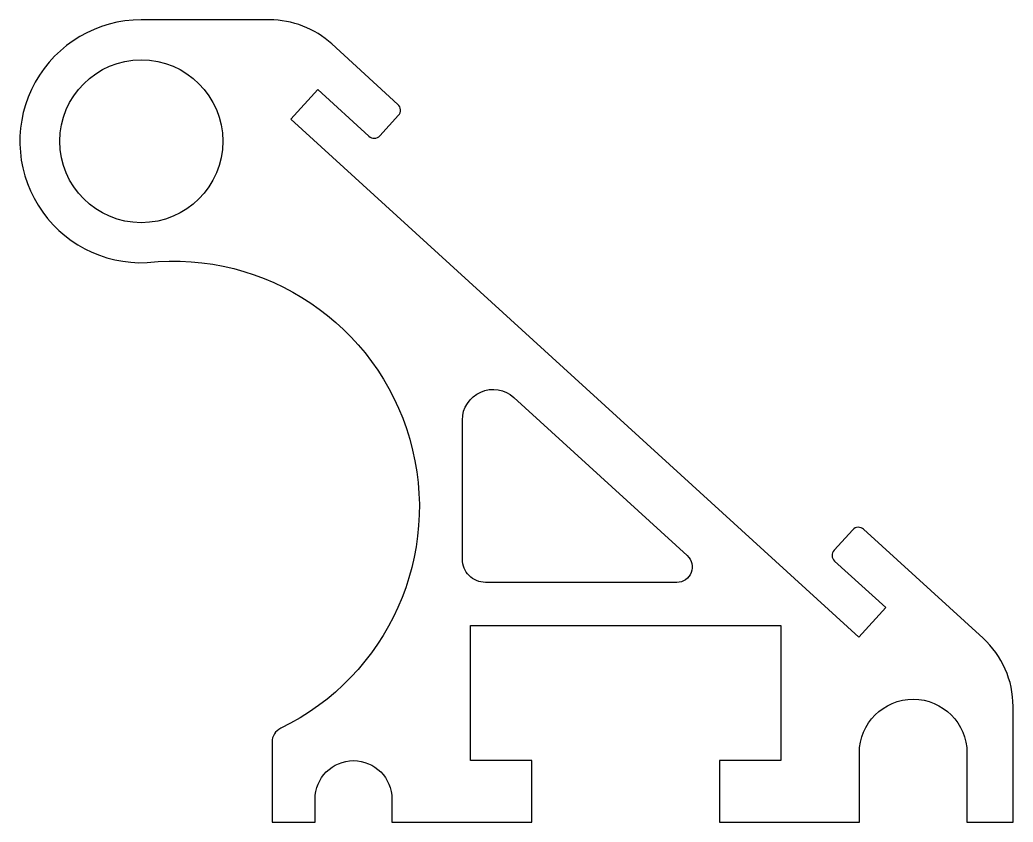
# Model space of a CAD drawing. Extents: x 245.2 to 277.5, y 246.3 to 272.4.
import ezdxf

# ---------------------------------------------------------------- set-up
doc = ezdxf.new("R2010")
doc.units = 0
doc.layers.add('ANA', color=220, linetype='CONTINUOUS')

msp = doc.modelspace()

# ---------------------------------------------------------------- linework, layer by layer
at = {"layer": 'ANA'}
for points in [[(277.496, 246.322), (277.496, 250.088, 0.210796), (276.519, 252.304), (272.633, 255.85, 0.414214), (272.28, 255.834), (271.674, 255.169, 0.414214), (271.69, 254.816), (273.352, 253.3), (272.475, 252.339), (254.01, 269.192), (254.886, 270.153), (256.548, 268.636, 0.414214), (256.901, 268.652), (257.508, 269.317, 0.414214), (257.492, 269.67), (255.336, 271.638, 0.187083), (253.313, 272.422), (249.146, 272.422, 1.02404), (249.334, 264.526, -0.840869), (253.678, 249.374, 0.287317), (253.396, 248.924), (253.396, 246.322), (254.796, 246.322), (254.796, 247.072, -1), (257.296, 247.072), (257.296, 246.322), (261.846, 246.322), (261.846, 248.322), (259.846, 248.322), (259.846, 252.722), (269.946, 252.722), (269.946, 248.322), (267.946, 248.322), (267.946, 246.322), (272.496, 246.322), (272.496, 248.572, -1), (275.996, 248.572), (275.996, 246.322)], [(259.586, 259.399, -0.651806), (261.261, 260.138), (266.899, 254.991, -0.684803), (266.562, 254.122), (260.336, 254.122, -0.414214), (259.586, 254.872)]]:
    msp.add_lwpolyline(points, format="xyb", close=True, dxfattribs=at)
msp.add_circle((249.146, 268.472), 2.65, dxfattribs=at)

doc.saveas('drawing.dxf')
